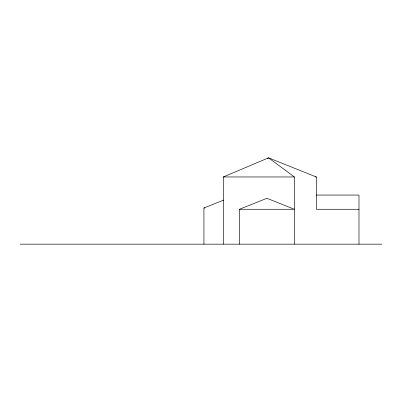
<?xml version="1.0" encoding="UTF-8"?>
<svg xmlns="http://www.w3.org/2000/svg" width="402" height="402" viewBox="0 0 402 402"><rect width="100%" height="100%" fill="white"/><g stroke="black" fill="none" stroke-linecap="round" stroke-linejoin="round"><path stroke-width="0.6" d="M267.541 158.579L268.536 157.84L316.344 176.965L316.344 209.271L358.986 209.271M223.311 244.16L223.311 176.965L268.536 157.84L294.38 176.965L294.38 244.16M203.93 244.16L203.93 207.98L223.602 200.111M239.461 209.271L266.923 198.286L294.38 209.271L239.461 209.271L239.461 244.16M223.311 176.965L294.38 176.965M315.314 176.965L316.344 176.965M316.344 195.055L358.986 195.055L358.986 244.16M203.93 207.98L204.965 207.98M20.1 244.16L381.9 244.16"/></g></svg>
